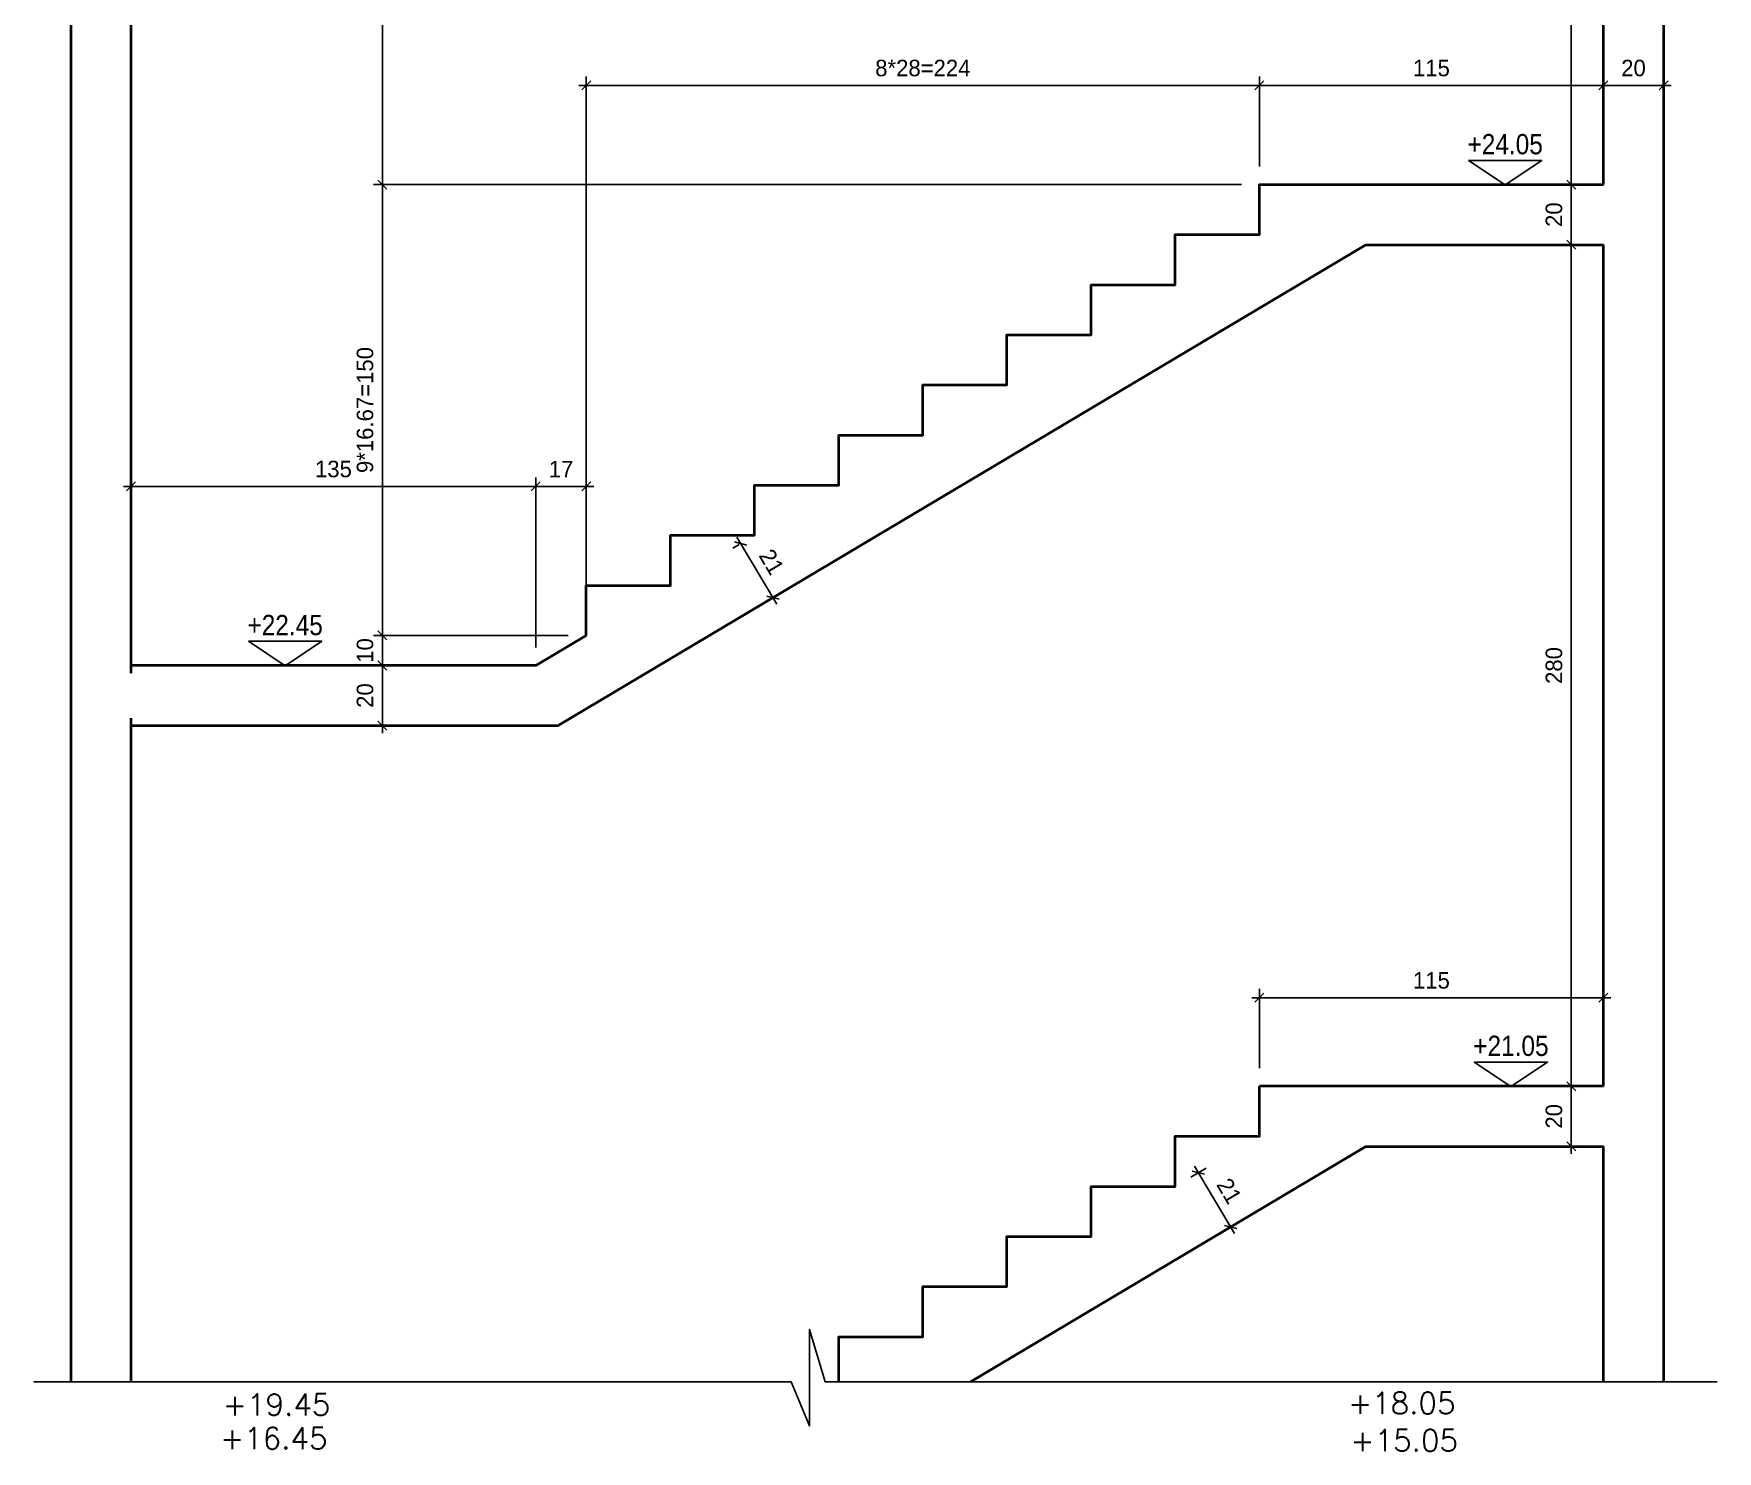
# Model space of a CAD drawing. Header units: inches. Extents: x -5298 to 11252, y 8210 to 22495.
# Drawn here: x 8385 to 8946, y 16895 to 17367 of the extents above; entities that cross this region are included whole.
import ezdxf
from ezdxf.enums import TextEntityAlignment as Align

# ---------------------------------------------------------------- set-up
doc = ezdxf.new("R2010")
doc.units = ezdxf.units.IN
doc.header["$LTSCALE"] = 55
doc.header["$MEASUREMENT"] = 0
doc.layers.get('Defpoints').update_dxf_attribs({"color": 40})
for name, color, linetype in [('break', 1, 'Continuous'), ('dim', 2, 'Continuous'), ('otm', 3, 'Continuous'), ('otm-text', 1, 'Continuous'), ('P-lines', 3, 'Continuous')]:
    doc.layers.add(name, color=color, linetype=linetype)
doc.layers.add('W-Conc', color=3, linetype='Continuous', lineweight=40)
doc.styles.add('danmm', font='danmm.shx', dxfattribs={"width": 0.9})
doc.styles.add('HEBTXT', font='hebtxt-weld.shx')
doc.styles.add('ROMANS', font='romans')
doc.dimstyles.new('25', dxfattribs={"dimtxt": 5.5, "dimasz": 3, "dimexe": 3, "dimexo": 6, "dimgap": 3, "dimtad": 1, "dimdec": 0, "dimrnd": 0.5, "dimdsep": 46, "dimtxsty": 'HEBTXT', "dimblk1": 'OBLIQUE', "dimblk2": 'OBLIQUE', "dimsah": 1, "dimcen": 1, "dimdle": 2.5, "dimclre": 9, "dimclrt": 3, "dimadec": 0, "dimazin": 0, "dimtfac": 1, "dimtdec": 0, "dimtix": 1, "dimtmove": 2, "dimatfit": 3, "dimldrblk": 'OBLIQUE', "dimfxl": 1, "dimtolj": 1, "dimarcsym": 0})

# ---------------------------------------------------------------- blocks, each defined once
blk = doc.blocks.new('MF1')
blk.add_lwpolyline([(30, 20), (0, 0), (-30, 20)], close=True)
at = {"style": 'ROMANS'}
blk.add_attdef('0', text='', height=6, dxfattribs=at).set_placement((0, 25), align=Align.CENTER)
blk = doc.blocks.new('_OBLIQUE')
at = {"color": 0, "linetype": 'ByBlock'}
blk.add_line((-0.5, -0.5), (0.5, 0.5), dxfattribs=at)
blk = doc.blocks.new('*D1329')
at = {"layer": 'Defpoints', "color": 0, "linetype": 'Continuous', "ltscale": 5, "transparency": 16777216}
for p in [(8625.31, 17200.06, -0.15), (8631.42, 17179.26), (8636.05, 17182.02, -0.15)]:
    blk.add_point(p, dxfattribs=at)
at = {"layer": 'dim', "color": 9, "linetype": 'Continuous', "lineweight": -2, "ltscale": 5, "transparency": 16777216}
for p, q in [((8620.15, 17196.99), (8618.1, 17195.77)), ((8630.89, 17178.95), (8628.84, 17177.73))]:
    blk.add_line(p, q, dxfattribs=at)
at = {"layer": 'dim', "color": 0, "linetype": 'Continuous', "lineweight": -2, "ltscale": 5, "transparency": 16777216}
blk.add_line((8619.4, 17199.45), (8632.7, 17177.11), dxfattribs=at)
at = {"layer": 'dim', "color": 0, "linetype": 'Continuous', "lineweight": -2, "ltscale": 5, "transparency": 16777216, "xscale": 3, "yscale": 3, "zscale": 3}
for p, rotation in [((8620.68, 17197.31), 120.7677557353176), ((8631.42, 17179.26), 300.7677557353176)]:
    blk.add_blockref('_OBLIQUE', p, dxfattribs=dict(at, rotation=rotation))
at = {"layer": 'dim', "color": 3, "linetype": 'Continuous', "ltscale": 5, "transparency": 16777216, "insert": (8630.99, 17191.22), "char_height": 5.5, "attachment_point": 5, "rotation": 300.7678, "style": 'HEBTXT'}
blk.add_mtext('\\A1;21', dxfattribs=at)
blk = doc.blocks.new('*D1335')
at = {"layer": 'Defpoints', "color": 0, "linetype": 'Continuous', "ltscale": 5, "transparency": 16777216}
for p in [(8765.31, 16983.41, -0.15), (8783.72, 16969.93), (8776.05, 16965.37, -0.15)]:
    blk.add_point(p, dxfattribs=at)
at = {"layer": 'dim', "color": 9, "linetype": 'Continuous', "lineweight": -2, "ltscale": 5, "transparency": 16777216}
for p, q in [((8770.46, 16986.48), (8775.56, 16989.51)), ((8781.21, 16968.44), (8786.3, 16971.47))]:
    blk.add_line(p, q, dxfattribs=at)
at = {"layer": 'dim', "color": 0, "linetype": 'Continuous', "lineweight": -2, "ltscale": 5, "transparency": 16777216}
blk.add_line((8771.7, 16990.13), (8785, 16967.79), dxfattribs=at)
at = {"layer": 'dim', "color": 0, "linetype": 'Continuous', "lineweight": -2, "ltscale": 5, "transparency": 16777216, "xscale": 3, "yscale": 3, "zscale": 3}
for p, rotation in [((8772.98, 16987.98), 120.7677557353225), ((8783.72, 16969.93), 300.7677557353225)]:
    blk.add_blockref('_OBLIQUE', p, dxfattribs=dict(at, rotation=rotation))
at = {"layer": 'dim', "color": 3, "linetype": 'Continuous', "ltscale": 5, "transparency": 16777216, "insert": (8783.29, 16981.9), "char_height": 5.5, "attachment_point": 5, "rotation": 300.7678, "style": 'HEBTXT'}
blk.add_mtext('\\A1;21', dxfattribs=at)
blk = doc.blocks.new('*D1436')
at = {"layer": 'Defpoints', "color": 0, "linetype": 'Continuous', "ltscale": 5, "transparency": 16777216}
for p in [(8501.44, 17156.72), (8513.47, 17156.72, -0.15), (8512.67, 17136.72, -0.15)]:
    blk.add_point(p, dxfattribs=at)
at = {"layer": 'dim', "color": 0, "linetype": 'Continuous', "lineweight": -2, "ltscale": 5, "transparency": 16777216}
blk.add_line((8501.44, 17134.22), (8501.44, 17159.22), dxfattribs=at)
at = {"layer": 'dim', "color": 9, "linetype": 'Continuous', "lineweight": -2, "ltscale": 5, "transparency": 16777216}
for p, q in [((8507.47, 17156.72), (8498.44, 17156.72)), ((8506.67, 17136.72), (8498.44, 17136.72))]:
    blk.add_line(p, q, dxfattribs=at)
at = {"layer": 'dim', "color": 0, "linetype": 'Continuous', "lineweight": -2, "ltscale": 5, "transparency": 16777216, "xscale": 3, "yscale": 3, "zscale": 3}
for p, rotation in [((8501.44, 17156.72), 90), ((8501.44, 17136.72), 270)]:
    blk.add_blockref('_OBLIQUE', p, dxfattribs=dict(at, rotation=rotation))
at = {"layer": 'dim', "color": 3, "linetype": 'Continuous', "ltscale": 5, "transparency": 16777216, "insert": (8495.69, 17146.72), "char_height": 5.5, "attachment_point": 5, "rotation": 90, "style": 'HEBTXT'}
blk.add_mtext('\\A1;20', dxfattribs=at)
blk = doc.blocks.new('*D1449')
at = {"layer": 'Defpoints', "color": 0, "linetype": 'Continuous', "ltscale": 5, "transparency": 16777216}
for p in [(8501.44, 17166.72), (8569.31, 17166.72, -0.15), (8513.47, 17156.72, -0.15)]:
    blk.add_point(p, dxfattribs=at)
at = {"layer": 'dim', "color": 0, "linetype": 'Continuous', "lineweight": -2, "ltscale": 5, "transparency": 16777216}
for p, q in [((8501.44, 17166.72), (8501.44, 17169.72)), ((8501.44, 17156.72), (8501.44, 17166.72)), ((8501.44, 17156.72), (8501.44, 17153.72))]:
    blk.add_line(p, q, dxfattribs=at)
at = {"layer": 'dim', "color": 9, "linetype": 'Continuous', "lineweight": -2, "ltscale": 5, "transparency": 16777216}
for p, q in [((8563.31, 17166.72), (8498.44, 17166.72)), ((8507.47, 17156.72), (8498.44, 17156.72))]:
    blk.add_line(p, q, dxfattribs=at)
at = {"layer": 'dim', "color": 0, "linetype": 'Continuous', "lineweight": -2, "ltscale": 5, "transparency": 16777216, "xscale": 3, "yscale": 3, "zscale": 3}
for p, rotation in [((8501.44, 17166.72), 270), ((8501.44, 17156.72), 90)]:
    blk.add_blockref('_OBLIQUE', p, dxfattribs=dict(at, rotation=rotation))
at = {"layer": 'dim', "color": 3, "linetype": 'Continuous', "ltscale": 5, "transparency": 16777216, "insert": (8495.69, 17161.72), "char_height": 5.5, "attachment_point": 5, "rotation": 90, "style": 'HEBTXT'}
blk.add_mtext('\\A1;10', dxfattribs=at)
blk = doc.blocks.new('*D1450')
at = {"layer": 'Defpoints', "color": 0, "linetype": 'Continuous', "ltscale": 5, "transparency": 16777216}
for p in [(8501.44, 17316.72), (8793.31, 17316.72, -0.15), (8569.31, 17166.72, -0.15)]:
    blk.add_point(p, dxfattribs=at)
at = {"layer": 'dim', "color": 9, "linetype": 'Continuous', "lineweight": -2, "ltscale": 5, "transparency": 16777216}
for p, q in [((8787.31, 17316.72), (8498.44, 17316.72)), ((8563.31, 17166.72), (8498.44, 17166.72))]:
    blk.add_line(p, q, dxfattribs=at)
at = {"layer": 'dim', "color": 0, "linetype": 'Continuous', "lineweight": -2, "ltscale": 5, "transparency": 16777216}
blk.add_line((8501.44, 17164.22), (8501.44, 17319.22), dxfattribs=at)
at = {"layer": 'dim', "color": 0, "linetype": 'Continuous', "lineweight": -2, "ltscale": 5, "transparency": 16777216, "xscale": 3, "yscale": 3, "zscale": 3}
for p, rotation in [((8501.44, 17316.72), 90), ((8501.44, 17166.72), 270)]:
    blk.add_blockref('_OBLIQUE', p, dxfattribs=dict(at, rotation=rotation))
at = {"layer": 'dim', "color": 3, "linetype": 'Continuous', "ltscale": 5, "transparency": 16777216, "insert": (8495.69, 17241.72), "char_height": 5.5, "attachment_point": 5, "rotation": 90, "style": 'HEBTXT'}
blk.add_mtext('\\A1;9*16.67=150', dxfattribs=at)
blk = doc.blocks.new('*D1451')
at = {"layer": 'Defpoints', "color": 0, "linetype": 'Continuous', "ltscale": 5, "transparency": 16777216}
for p in [(8501.44, 17436.72), (8504.92, 17436.72, -0.15), (8793.31, 17316.72, -0.15)]:
    blk.add_point(p, dxfattribs=at)
at = {"layer": 'dim', "color": 0, "linetype": 'Continuous', "lineweight": -2, "ltscale": 5, "transparency": 16777216}
blk.add_line((8501.44, 17314.22), (8501.44, 17439.22), dxfattribs=at)
at = {"layer": 'dim', "color": 9, "linetype": 'Continuous', "lineweight": -2, "ltscale": 5, "transparency": 16777216}
for p, q in [((8498.92, 17436.72), (8498.44, 17436.72)), ((8787.31, 17316.72), (8498.44, 17316.72))]:
    blk.add_line(p, q, dxfattribs=at)
at = {"layer": 'dim', "color": 0, "linetype": 'Continuous', "lineweight": -2, "ltscale": 5, "transparency": 16777216, "xscale": 3, "yscale": 3, "zscale": 3}
for p, rotation in [((8501.44, 17436.72), 90), ((8501.44, 17316.72), 270)]:
    blk.add_blockref('_OBLIQUE', p, dxfattribs=dict(at, rotation=rotation))
at = {"layer": 'dim', "color": 3, "linetype": 'Continuous', "ltscale": 5, "transparency": 16777216, "insert": (8495.69, 17376.72), "char_height": 5.5, "attachment_point": 5, "rotation": 90, "style": 'HEBTXT'}
blk.add_mtext('\\A1;120', dxfattribs=at)
blk = doc.blocks.new('*D1475')
at = {"layer": 'Defpoints', "color": 0, "linetype": 'Continuous', "ltscale": 5, "transparency": 16777216}
for p in [(8902.25, 17606.72, -0.15), (8897.11, 17316.72), (8902.25, 17316.72, -0.15)]:
    blk.add_point(p, dxfattribs=at)
at = {"layer": 'dim', "color": 9, "linetype": 'Continuous', "lineweight": -2, "ltscale": 5, "transparency": 16777216}
for p, q in [((8896.25, 17606.72), (8894.11, 17606.72)), ((8896.25, 17316.72), (8894.11, 17316.72))]:
    blk.add_line(p, q, dxfattribs=at)
at = {"layer": 'dim', "color": 0, "linetype": 'Continuous', "lineweight": -2, "ltscale": 5, "transparency": 16777216}
blk.add_line((8897.11, 17609.22), (8897.11, 17314.22), dxfattribs=at)
at = {"layer": 'dim', "color": 0, "linetype": 'Continuous', "lineweight": -2, "ltscale": 5, "transparency": 16777216, "xscale": 3, "yscale": 3, "zscale": 3}
for p, rotation in [((8897.11, 17606.72), 90), ((8897.11, 17316.72), 270)]:
    blk.add_blockref('_OBLIQUE', p, dxfattribs=dict(at, rotation=rotation))
at = {"layer": 'dim', "color": 3, "linetype": 'Continuous', "ltscale": 5, "transparency": 16777216, "insert": (8891.36, 17461.72), "char_height": 5.5, "attachment_point": 5, "rotation": 90, "style": 'HEBTXT'}
blk.add_mtext('\\A1;290', dxfattribs=at)
blk = doc.blocks.new('*D1476')
at = {"layer": 'Defpoints', "color": 0, "linetype": 'Continuous', "ltscale": 5, "transparency": 16777216}
for p in [(8902.25, 17316.72, -0.15), (8897.11, 17296.72), (8902.25, 17296.72, -0.15)]:
    blk.add_point(p, dxfattribs=at)
at = {"layer": 'dim', "color": 9, "linetype": 'Continuous', "lineweight": -2, "ltscale": 5, "transparency": 16777216}
for p, q in [((8896.25, 17316.72), (8894.11, 17316.72)), ((8896.25, 17296.72), (8894.11, 17296.72))]:
    blk.add_line(p, q, dxfattribs=at)
at = {"layer": 'dim', "color": 0, "linetype": 'Continuous', "lineweight": -2, "ltscale": 5, "transparency": 16777216}
blk.add_line((8897.11, 17319.22), (8897.11, 17294.22), dxfattribs=at)
at = {"layer": 'dim', "color": 0, "linetype": 'Continuous', "lineweight": -2, "ltscale": 5, "transparency": 16777216, "xscale": 3, "yscale": 3, "zscale": 3}
for p, rotation in [((8897.11, 17316.72), 90), ((8897.11, 17296.72), 270)]:
    blk.add_blockref('_OBLIQUE', p, dxfattribs=dict(at, rotation=rotation))
at = {"layer": 'dim', "color": 3, "linetype": 'Continuous', "ltscale": 5, "transparency": 16777216, "insert": (8891.36, 17306.72), "char_height": 5.5, "attachment_point": 5, "rotation": 90, "style": 'HEBTXT'}
blk.add_mtext('\\A1;20', dxfattribs=at)
blk = doc.blocks.new('*D1477')
at = {"layer": 'Defpoints', "color": 0, "linetype": 'Continuous', "ltscale": 5, "transparency": 16777216}
for p in [(8902.25, 17296.72, -0.15), (8897.11, 17016.72), (8899.31, 17016.72, -0.15)]:
    blk.add_point(p, dxfattribs=at)
at = {"layer": 'dim', "color": 0, "linetype": 'Continuous', "lineweight": -2, "ltscale": 5, "transparency": 16777216}
blk.add_line((8897.11, 17299.22), (8897.11, 17014.22), dxfattribs=at)
at = {"layer": 'dim', "color": 9, "linetype": 'Continuous', "lineweight": -2, "ltscale": 5, "transparency": 16777216}
for p, q in [((8896.25, 17296.72), (8894.11, 17296.72)), ((8893.31, 17016.72), (8894.11, 17016.72))]:
    blk.add_line(p, q, dxfattribs=at)
at = {"layer": 'dim', "color": 0, "linetype": 'Continuous', "lineweight": -2, "ltscale": 5, "transparency": 16777216, "xscale": 3, "yscale": 3, "zscale": 3}
for p, rotation in [((8897.11, 17296.72), 90), ((8897.11, 17016.72), 270)]:
    blk.add_blockref('_OBLIQUE', p, dxfattribs=dict(at, rotation=rotation))
at = {"layer": 'dim', "color": 3, "linetype": 'Continuous', "ltscale": 5, "transparency": 16777216, "insert": (8891.36, 17156.72), "char_height": 5.5, "attachment_point": 5, "rotation": 90, "style": 'HEBTXT'}
blk.add_mtext('\\A1;280', dxfattribs=at)
blk = doc.blocks.new('*D1461')
at = {"layer": 'Defpoints', "color": 0, "linetype": 'Continuous', "ltscale": 5, "transparency": 16777216}
for p in [(8899.31, 17016.72, -0.15), (8897.11, 16996.72), (8899.67, 16996.72, -0.15)]:
    blk.add_point(p, dxfattribs=at)
at = {"layer": 'dim', "color": 0, "linetype": 'Continuous', "lineweight": -2, "ltscale": 5, "transparency": 16777216}
blk.add_line((8897.11, 17019.22), (8897.11, 16994.22), dxfattribs=at)
at = {"layer": 'dim', "color": 9, "linetype": 'Continuous', "lineweight": -2, "ltscale": 5, "transparency": 16777216}
for p, q in [((8893.31, 17016.72), (8894.11, 17016.72)), ((8893.67, 16996.72), (8894.11, 16996.72))]:
    blk.add_line(p, q, dxfattribs=at)
at = {"layer": 'dim', "color": 0, "linetype": 'Continuous', "lineweight": -2, "ltscale": 5, "transparency": 16777216, "xscale": 3, "yscale": 3, "zscale": 3}
for p, rotation in [((8897.11, 17016.72), 90), ((8897.11, 16996.72), 270)]:
    blk.add_blockref('_OBLIQUE', p, dxfattribs=dict(at, rotation=rotation))
at = {"layer": 'dim', "color": 3, "linetype": 'Continuous', "ltscale": 5, "transparency": 16777216, "insert": (8891.36, 17006.72), "char_height": 5.5, "attachment_point": 5, "rotation": 90, "style": 'HEBTXT'}
blk.add_mtext('\\A1;20', dxfattribs=at)
blk = doc.blocks.new('*D1501')
at = {"layer": 'Defpoints', "color": 0, "linetype": 'Continuous', "ltscale": 5, "transparency": 16777216}
for p in [(8907.81, 17046.18), (8793.31, 17016.72, -0.15), (8907.81, 17016.72, -0.15)]:
    blk.add_point(p, dxfattribs=at)
at = {"layer": 'dim', "color": 0, "linetype": 'Continuous', "lineweight": -2, "ltscale": 5, "transparency": 16777216}
blk.add_line((8790.81, 17046.18), (8910.31, 17046.18), dxfattribs=at)
at = {"layer": 'dim', "color": 9, "linetype": 'Continuous', "lineweight": -2, "ltscale": 5, "transparency": 16777216}
for p, q in [((8793.31, 17022.72), (8793.31, 17049.18)), ((8907.81, 17022.72), (8907.81, 17049.18))]:
    blk.add_line(p, q, dxfattribs=at)
at = {"layer": 'dim', "color": 0, "linetype": 'Continuous', "lineweight": -2, "ltscale": 5, "transparency": 16777216, "xscale": 3, "yscale": 3, "zscale": 3, "rotation": 180}
blk.add_blockref('_OBLIQUE', (8793.31, 17046.18), dxfattribs=at)
at = {"layer": 'dim', "color": 0, "linetype": 'Continuous', "lineweight": -2, "ltscale": 5, "transparency": 16777216, "xscale": 3, "yscale": 3, "zscale": 3}
blk.add_blockref('_OBLIQUE', (8907.81, 17046.18), dxfattribs=at)
at = {"layer": 'dim', "color": 3, "linetype": 'Continuous', "ltscale": 5, "transparency": 16777216, "insert": (8850.56, 17051.93), "char_height": 5.5, "attachment_point": 5, "style": 'HEBTXT'}
blk.add_mtext('\\A1;115', dxfattribs=at)
blk = doc.blocks.new('*D1502')
at = {"layer": 'Defpoints', "color": 0, "linetype": 'Continuous', "ltscale": 5, "transparency": 16777216}
for p in [(8552.51, 17216.31), (8417.81, 17156.72, -0.15), (8552.51, 17156.72, -0.15)]:
    blk.add_point(p, dxfattribs=at)
at = {"layer": 'dim', "color": 9, "linetype": 'Continuous', "lineweight": -2, "ltscale": 5, "transparency": 16777216}
for p, q in [((8417.81, 17162.72), (8417.81, 17219.31)), ((8552.51, 17162.72), (8552.51, 17219.31))]:
    blk.add_line(p, q, dxfattribs=at)
at = {"layer": 'dim', "color": 0, "linetype": 'Continuous', "lineweight": -2, "ltscale": 5, "transparency": 16777216}
blk.add_line((8415.31, 17216.31), (8555.01, 17216.31), dxfattribs=at)
at = {"layer": 'dim', "color": 0, "linetype": 'Continuous', "lineweight": -2, "ltscale": 5, "transparency": 16777216, "xscale": 3, "yscale": 3, "zscale": 3, "rotation": 180}
blk.add_blockref('_OBLIQUE', (8417.81, 17216.31), dxfattribs=at)
at = {"layer": 'dim', "color": 0, "linetype": 'Continuous', "lineweight": -2, "ltscale": 5, "transparency": 16777216, "xscale": 3, "yscale": 3, "zscale": 3}
blk.add_blockref('_OBLIQUE', (8552.51, 17216.31), dxfattribs=at)
at = {"layer": 'dim', "color": 3, "linetype": 'Continuous', "ltscale": 5, "transparency": 16777216, "insert": (8485.16, 17222.06), "char_height": 5.5, "attachment_point": 5, "style": 'HEBTXT'}
blk.add_mtext('\\A1;135', dxfattribs=at)
blk = doc.blocks.new('*D1503')
at = {"layer": 'Defpoints', "color": 0, "linetype": 'Continuous', "ltscale": 5, "transparency": 16777216}
for p in [(8569.31, 17216.31), (8569.31, 17166.72, -0.15), (8552.51, 17156.72, -0.15)]:
    blk.add_point(p, dxfattribs=at)
at = {"layer": 'dim', "color": 9, "linetype": 'Continuous', "lineweight": -2, "ltscale": 5, "transparency": 16777216}
for p, q in [((8552.51, 17162.72), (8552.51, 17219.31)), ((8569.31, 17172.72), (8569.31, 17219.31))]:
    blk.add_line(p, q, dxfattribs=at)
at = {"layer": 'dim', "color": 0, "linetype": 'Continuous', "lineweight": -2, "ltscale": 5, "transparency": 16777216}
blk.add_line((8550.01, 17216.31), (8571.81, 17216.31), dxfattribs=at)
at = {"layer": 'dim', "color": 0, "linetype": 'Continuous', "lineweight": -2, "ltscale": 5, "transparency": 16777216, "xscale": 3, "yscale": 3, "zscale": 3, "rotation": 180}
blk.add_blockref('_OBLIQUE', (8552.51, 17216.31), dxfattribs=at)
at = {"layer": 'dim', "color": 0, "linetype": 'Continuous', "lineweight": -2, "ltscale": 5, "transparency": 16777216, "xscale": 3, "yscale": 3, "zscale": 3}
blk.add_blockref('_OBLIQUE', (8569.31, 17216.31), dxfattribs=at)
at = {"layer": 'dim', "color": 3, "linetype": 'Continuous', "ltscale": 5, "transparency": 16777216, "insert": (8560.91, 17222.06), "char_height": 5.5, "attachment_point": 5, "style": 'HEBTXT'}
blk.add_mtext('\\A1;17', dxfattribs=at)
blk = doc.blocks.new('*D1504')
at = {"layer": 'Defpoints', "color": 0, "linetype": 'Continuous', "ltscale": 5, "transparency": 16777216}
for p in [(8907.81, 17349.73), (8793.31, 17316.72, -0.15), (8907.81, 17316.72, 0.13)]:
    blk.add_point(p, dxfattribs=at)
at = {"layer": 'dim', "color": 0, "linetype": 'Continuous', "lineweight": -2, "ltscale": 5, "transparency": 16777216}
blk.add_line((8790.81, 17349.73), (8910.31, 17349.73), dxfattribs=at)
at = {"layer": 'dim', "color": 9, "linetype": 'Continuous', "lineweight": -2, "ltscale": 5, "transparency": 16777216}
for p, q in [((8793.31, 17322.72), (8793.31, 17352.73)), ((8907.81, 17322.72), (8907.81, 17352.73))]:
    blk.add_line(p, q, dxfattribs=at)
at = {"layer": 'dim', "color": 0, "linetype": 'Continuous', "lineweight": -2, "ltscale": 5, "transparency": 16777216, "xscale": 3, "yscale": 3, "zscale": 3, "rotation": 180}
blk.add_blockref('_OBLIQUE', (8793.31, 17349.73), dxfattribs=at)
at = {"layer": 'dim', "color": 0, "linetype": 'Continuous', "lineweight": -2, "ltscale": 5, "transparency": 16777216, "xscale": 3, "yscale": 3, "zscale": 3}
blk.add_blockref('_OBLIQUE', (8907.81, 17349.73), dxfattribs=at)
at = {"layer": 'dim', "color": 3, "linetype": 'Continuous', "ltscale": 5, "transparency": 16777216, "insert": (8850.56, 17355.48), "char_height": 5.5, "attachment_point": 5, "style": 'HEBTXT'}
blk.add_mtext('\\A1;115', dxfattribs=at)
blk = doc.blocks.new('*D1505')
at = {"layer": 'Defpoints', "color": 0, "linetype": 'Continuous', "ltscale": 5, "transparency": 16777216}
for p in [(8927.81, 17349.73), (8927.81, 17339.41, 0.26), (8907.81, 17316.72, 0.13)]:
    blk.add_point(p, dxfattribs=at)
at = {"layer": 'dim', "color": 0, "linetype": 'Continuous', "lineweight": -2, "ltscale": 5, "transparency": 16777216}
blk.add_line((8905.31, 17349.73), (8930.31, 17349.73), dxfattribs=at)
at = {"layer": 'dim', "color": 9, "linetype": 'Continuous', "lineweight": -2, "ltscale": 5, "transparency": 16777216}
for p, q in [((8907.81, 17322.72), (8907.81, 17352.73)), ((8927.81, 17345.41), (8927.81, 17352.73))]:
    blk.add_line(p, q, dxfattribs=at)
at = {"layer": 'dim', "color": 0, "linetype": 'Continuous', "lineweight": -2, "ltscale": 5, "transparency": 16777216, "xscale": 3, "yscale": 3, "zscale": 3, "rotation": 180}
blk.add_blockref('_OBLIQUE', (8907.81, 17349.73), dxfattribs=at)
at = {"layer": 'dim', "color": 0, "linetype": 'Continuous', "lineweight": -2, "ltscale": 5, "transparency": 16777216, "xscale": 3, "yscale": 3, "zscale": 3}
blk.add_blockref('_OBLIQUE', (8927.81, 17349.73), dxfattribs=at)
at = {"layer": 'dim', "color": 3, "linetype": 'Continuous', "ltscale": 5, "transparency": 16777216, "insert": (8917.81, 17355.48), "char_height": 5.5, "attachment_point": 5, "style": 'HEBTXT'}
blk.add_mtext('\\A1;20', dxfattribs=at)
blk = doc.blocks.new('*D1513')
at = {"layer": 'Defpoints', "color": 0, "linetype": 'Continuous', "ltscale": 5, "transparency": 16777216}
for p in [(8569.31, 17349.73), (8793.31, 17316.72, -0.15), (8569.31, 17183.39, -0.15)]:
    blk.add_point(p, dxfattribs=at)
at = {"layer": 'dim', "color": 0, "linetype": 'Continuous', "lineweight": -2, "ltscale": 5, "transparency": 16777216}
blk.add_line((8795.81, 17349.73), (8566.81, 17349.73), dxfattribs=at)
at = {"layer": 'dim', "color": 9, "linetype": 'Continuous', "lineweight": -2, "ltscale": 5, "transparency": 16777216}
for p, q in [((8569.31, 17189.39), (8569.31, 17352.73)), ((8793.31, 17322.72), (8793.31, 17352.73))]:
    blk.add_line(p, q, dxfattribs=at)
at = {"layer": 'dim', "color": 0, "linetype": 'Continuous', "lineweight": -2, "ltscale": 5, "transparency": 16777216, "xscale": 3, "yscale": 3, "zscale": 3, "rotation": 180}
blk.add_blockref('_OBLIQUE', (8569.31, 17349.73), dxfattribs=at)
at = {"layer": 'dim', "color": 0, "linetype": 'Continuous', "lineweight": -2, "ltscale": 5, "transparency": 16777216, "xscale": 3, "yscale": 3, "zscale": 3}
blk.add_blockref('_OBLIQUE', (8793.31, 17349.73), dxfattribs=at)
at = {"layer": 'dim', "color": 3, "linetype": 'Continuous', "ltscale": 5, "transparency": 16777216, "insert": (8681.31, 17355.48), "char_height": 5.5, "attachment_point": 5, "style": 'HEBTXT'}
blk.add_mtext('\\A1;8*28=224', dxfattribs=at)

msp = doc.modelspace()

# ---------------------------------------------------------------- linework, layer by layer
at = {"layer": 'break', "elevation": -0.16}
msp.add_lwpolyline([(8945.71, 16918.42), (8648.78, 16918.42), (8643.6, 16935.84), (8643.6, 16903.74), (8637.48, 16918.42), (8385.4, 16918.42)], dxfattribs=at)
at = {"layer": 'W-Conc', "ltscale": 5}
for p, q in [((8397.81, 18233.56, -0.71), (8397.81, 16918.42, -0.58)), ((8927.81, 18233.56, -0.25), (8927.81, 16918.42, -0.16)), ((8907.81, 17316.72, -0.32), (8907.81, 17606.72, -0.35)), ((8417.81, 17154.22, -0.6), (8417.81, 17436.72, -0.63)), ((8907.81, 17016.72, -0.29), (8907.81, 17296.72, -0.32)), ((8417.81, 16918.42, -0.58), (8417.81, 17139.22, -0.6)), ((8697.19, 16918.42, -0.6), (8828.72, 16996.72, -0.6)), ((8907.81, 16918.42, -0.28), (8907.81, 16996.72, -0.28))]:
    msp.add_line(p, q, dxfattribs=at)
at = {"layer": 'W-Conc', "ltscale": 5, "elevation": -0.6}
for points in [[(8569.31, 17166.72), (8569.31, 17166.72), (8569.31, 17183.39), (8597.31, 17183.39), (8597.31, 17200.06), (8625.31, 17200.06), (8625.31, 17216.73), (8653.31, 17216.73), (8653.31, 17233.4), (8681.31, 17233.4), (8681.31, 17250.07), (8709.31, 17250.07), (8709.31, 17266.74), (8737.31, 17266.74), (8737.31, 17283.41), (8765.31, 17283.41), (8765.31, 17300.08), (8793.31, 17300.08), (8793.31, 17316.72), (8907.81, 17316.72)], [(8417.81, 17136.72), (8559.97, 17136.72), (8828.71, 17296.72)], [(8828.71, 17296.72), (8907.81, 17296.72)], [(8569.31, 17166.72), (8569.31, 17166.72), (8552.51, 17156.72), (8417.81, 17156.72)], [(8653.31, 16918.42), (8653.31, 16933.4), (8681.31, 16933.4), (8681.31, 16950.07), (8709.31, 16950.07), (8709.31, 16966.74), (8737.31, 16966.74), (8737.31, 16983.41), (8765.31, 16983.41), (8765.31, 17000.08), (8793.31, 17000.08), (8793.31, 17016.72)], [(8907.81, 17016.72), (8793.31, 17016.72)], [(8828.72, 16996.72), (8907.81, 16996.72)]]:
    msp.add_lwpolyline(points, dxfattribs=at)

# ---------------------------------------------------------------- block references
at = {"layer": 'P-lines', "color": 3}
ref = msp.add_blockref('MF1', (8875.11, 17316.65, -0.6), dxfattribs=dict(at, xscale=-0.4065600000089035, yscale=0.4065600000089035, zscale=0.4065600000089035))
ref.add_attrib('-3.25', '+24.05', dxfattribs={"layer": 'otm-text', "height": 6.75, "style": 'danmm', "width": 0.9}).set_placement((8875.11, 17326.81, -0.6), align=Align.CENTER)
ref = msp.add_blockref('MF1', (8469.09, 17156.65, -0.6), dxfattribs=dict(at, xscale=-0.4065600000089035, yscale=0.4065600000089035, zscale=0.4065600000089035))
ref.add_attrib('-3.25', '+22.45', dxfattribs={"layer": 'otm-text', "height": 6.75, "style": 'danmm', "width": 0.9}).set_placement((8469.09, 17166.81, -0.6), align=Align.CENTER)
ref = msp.add_blockref('MF1', (8877.02, 17016.65, -0.6), dxfattribs=dict(at, xscale=-0.4065600000089035, yscale=0.4065600000089035, zscale=0.4065600000089035))
ref.add_attrib('-3.25', '+21.05', dxfattribs={"layer": 'otm-text', "height": 6.75, "style": 'danmm', "width": 0.9}).set_placement((8877.02, 17026.81, -0.6), align=Align.CENTER)

# ---------------------------------------------------------------- texts
at = {"layer": 'otm', "color": 1, "style": 'ROMANS'}
for s, p in [('+19.45', (8448.36, 16907.22, -0.27)), ('+18.05', (8822.79, 16907.7, -0.58)), ('+16.45', (8447.41, 16896.02, -0.27)), ('+15.05', (8823.63, 16895.27, -0.58))]:
    msp.add_text(s, height=7.2, dxfattribs=at).set_placement(p)

# ---------------------------------------------------------------- dimensions: what is measured, and where the dimension line sits
at = {"layer": 'dim', "linetype": 'Continuous', "ltscale": 5}
for base, p1, p2, picture, middle in [((8897.11, 17316.72, -0.45), (8902.25, 17606.72, -0.6), (8902.25, 17316.72, -0.6), '*D1475', (8891.36, 17461.72, -0.45)), ((8501.44, 17436.72, -0.45), (8793.31, 17316.72, -0.6), (8504.92, 17436.72, -0.6), '*D1451', (8495.69, 17376.72, -0.45)), ((8897.11, 17296.72, -0.45), (8902.25, 17316.72, -0.6), (8902.25, 17296.72, -0.6), '*D1476', (8891.36, 17306.72, -0.45)), ((8897.11, 17016.72, -0.45), (8902.25, 17296.72, -0.6), (8899.31, 17016.72, -0.6), '*D1477', (8891.36, 17156.72, -0.45)), ((8501.44, 17166.72, -0.45), (8513.47, 17156.72, -0.6), (8569.31, 17166.72, -0.6), '*D1449', (8495.69, 17161.72, -0.45)), ((8501.44, 17156.72, -0.45), (8512.67, 17136.72, -0.6), (8513.47, 17156.72, -0.6), '*D1436', (8495.69, 17146.72, -0.45)), ((8897.11, 16996.72, -0.45), (8899.31, 17016.72, -0.6), (8899.67, 16996.72, -0.6), '*D1461', (8891.36, 17006.72, -0.45))]:
    dim = msp.add_linear_dim(base=base, p1=p1, p2=p2, angle=90, dimstyle='25', dxfattribs=at)
    dim.commit()
    dim.dimension.update_dxf_attribs({"geometry": picture, "text_midpoint": middle})
dim = msp.add_linear_dim(base=(8569.31, 17349.73, -0.45), p1=(8793.31, 17316.72, -0.6), p2=(8569.31, 17183.39, -0.6), text='8*28=<>', dimstyle='25', dxfattribs=at)
dim.commit()
dim.dimension.update_dxf_attribs({"geometry": '*D1513', "text_midpoint": (8681.31, 17355.48, -0.45)})
for base, p1, p2, picture, middle in [((8907.8106, 17349.7305, -0.4511), (8793.3058, 17316.7211, -0.599), (8907.8106, 17316.7212, -0.3189), '*D1504', (8850.5582, 17355.4805, -0.4511)), ((8927.81, 17349.73, -0.45), (8907.81, 17316.72, -0.32), (8927.81, 17339.41, -0.19), '*D1505', (8917.81, 17355.48, -0.45)), ((8552.51, 17216.31, -0.45), (8417.81, 17156.72, -0.6), (8552.51, 17156.72, -0.6), '*D1502', (8485.16, 17222.06, -0.45)), ((8569.31, 17216.31, -0.45), (8552.51, 17156.72, -0.6), (8569.31, 17166.72, -0.6), '*D1503', (8560.91, 17222.06, -0.45)), ((8907.8106, 17046.1836, -0.4511), (8793.3092, 17016.7211, -0.599), (8907.8106, 17016.7212, -0.599), '*D1501', (8850.5599, 17051.9336, -0.4511))]:
    dim = msp.add_linear_dim(base=base, p1=p1, p2=p2, dimstyle='25', dxfattribs=at)
    dim.commit()
    dim.dimension.update_dxf_attribs({"geometry": picture, "text_midpoint": middle})
dim = msp.add_linear_dim(base=(8501.44, 17316.72, -0.45), p1=(8569.31, 17166.72, -0.6), p2=(8793.31, 17316.72, -0.6), angle=90, text='9*16.67=<>', dimstyle='25', dxfattribs=at)
dim.commit()
dim.dimension.update_dxf_attribs({"geometry": '*D1450', "text_midpoint": (8495.69, 17241.72, -0.45)})
for p1, p2, distance, picture, middle in [((8625.31, 17200.06, -0.6), (8636.05, 17182.02, -0.6), -5.39, '*D1329', (8630.99, 17191.22, -0.45)), ((8765.31, 16983.41, -0.6), (8776.05, 16965.37, -0.6), 8.93, '*D1335', (8783.29, 16981.9, -0.45))]:
    dim = msp.add_aligned_dim(p1=p1, p2=p2, distance=distance, dimstyle='25', dxfattribs=at)
    dim.commit()
    dim.dimension.update_dxf_attribs({"geometry": picture, "text_midpoint": middle})

doc.saveas('drawing.dxf')
